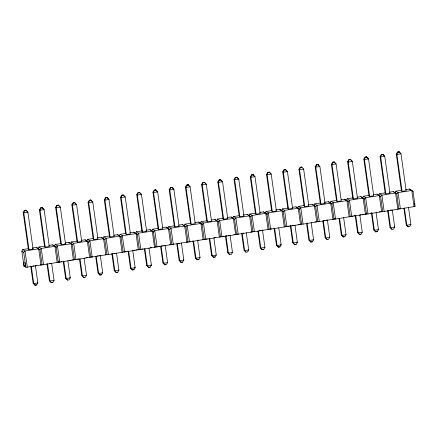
<?xml version="1.0" encoding="UTF-8"?>
<svg xmlns="http://www.w3.org/2000/svg" width="437" height="437" viewBox="0 0 437 437"><rect width="100%" height="100%" fill="white"/><g stroke="black" fill="none" stroke-linecap="round" stroke-linejoin="round"><path stroke-width="0.66" d="M26.149 210.328L24.614 210.568L23.8 212.814L28.984 249.702L33.075 249.063L27.892 212.174L25.914 210.181L24.385 210.421L23.183 212.42L28.367 249.308L28.984 249.702M42.367 207.788L40.838 208.028L40.024 210.273L45.208 247.167L49.294 246.528L44.11 209.634L42.138 207.641L40.603 207.881L39.401 209.88L44.585 246.774L45.208 247.167M58.591 205.253L57.056 205.494L56.242 207.739L61.431 244.627L65.517 243.988L60.333 207.1L58.356 205.106L56.826 205.346L55.625 207.346L60.809 244.234L61.431 244.627M74.809 202.713L73.279 202.954L72.466 205.199L77.649 242.093L81.735 241.453L76.551 204.56L74.58 202.566L73.045 202.806L71.848 204.806L77.032 241.699L77.649 242.093M91.033 200.179L89.498 200.414L88.689 202.664L93.873 239.552L97.959 238.913L92.775 202.025L90.798 200.031L89.268 200.272L88.066 202.271L93.25 239.159L93.873 239.552M107.256 197.639L105.721 197.879L104.907 200.124L110.091 237.018L114.183 236.379L108.993 199.485L107.021 197.491L105.486 197.732L104.29 199.731L109.474 236.625L110.091 237.018M123.474 195.104L121.945 195.339L121.131 197.59L126.315 234.478L130.401 233.839L125.217 196.95L123.245 194.957L121.71 195.192L120.508 197.196L125.692 234.085L126.315 234.478M139.698 192.564L138.163 192.804L137.349 195.049L142.533 231.943L146.624 231.304L141.441 194.41L139.463 192.417L137.934 192.657L136.732 194.656L141.916 231.55L142.533 231.943M155.916 190.029L154.387 190.264L153.573 192.515L158.757 229.403L162.843 228.764L157.659 191.876L155.687 189.882L154.152 190.117L152.95 192.122L158.134 229.01L158.757 229.403M172.14 187.489L170.605 187.73L169.791 189.975L174.98 226.869L179.066 226.229L173.882 189.336L171.905 187.342L170.375 187.582L169.174 189.582L174.358 226.475L174.98 226.869M188.358 184.955L186.828 185.19L186.015 187.44L191.198 224.328L195.284 223.689L190.1 186.801L188.129 184.807L186.594 185.042L185.397 187.047L190.581 223.935L191.198 224.328M204.582 182.415L203.047 182.655L202.238 184.9L207.422 221.794L211.508 221.155L206.324 184.261L204.347 182.267L202.817 182.508L201.615 184.507L206.799 221.401L207.422 221.794M220.805 179.88L219.27 180.115L218.456 182.366L223.64 219.254L227.732 218.615L222.542 181.726L220.57 179.733L219.035 179.968L217.839 181.972L223.023 218.861L223.64 219.254M237.023 177.34L235.494 177.58L234.68 179.826L239.864 216.719L243.95 216.08L238.766 179.186L236.794 177.193L235.259 177.433L234.057 179.432L239.241 216.326L239.864 216.719M253.247 174.805L251.712 175.04L250.898 177.291L256.082 214.179L260.173 213.54L254.99 176.652L253.012 174.658L251.483 174.893L250.281 176.898L255.465 213.786L256.082 214.179M269.465 172.265L267.936 172.506L267.122 174.751L272.306 211.645L276.392 211.005L271.208 174.112L269.236 172.118L267.701 172.358L266.499 174.358L271.683 211.251L272.306 211.645M285.689 169.731L284.154 169.966L283.34 172.216L288.529 209.105L292.615 208.465L287.431 171.577L285.454 169.583L283.924 169.818L282.723 171.823L287.907 208.711L288.529 209.105M301.907 167.191L300.377 167.431L299.563 169.676L304.747 206.57L308.833 205.931L303.649 169.037L301.677 167.043L300.143 167.284L298.941 169.283L304.13 206.177L304.747 206.57M318.131 164.651L316.596 164.891L315.787 167.142L320.971 204.03L325.057 203.391L319.873 166.502L317.896 164.509L316.366 164.744L315.164 166.748L320.348 203.637L320.971 204.03M334.354 162.116L332.819 162.356L332.005 164.602L337.189 201.495L341.281 200.856L336.091 163.962L334.119 161.969L332.584 162.209L331.388 164.208L336.572 201.102L337.189 201.495M350.572 159.576L349.043 159.816L348.229 162.067L353.413 198.955L357.499 198.316L352.315 161.428L350.343 159.429L348.808 159.669L347.606 161.674L352.79 198.562L353.413 198.955M366.796 157.041L365.261 157.282L364.447 159.527L369.631 196.421L373.722 195.781L368.538 158.888L366.561 156.894L365.032 157.134L363.83 159.134L369.014 196.027L369.631 196.421M383.014 154.501L381.485 154.742L380.671 156.992L385.855 193.881L389.941 193.241L384.757 156.353L382.785 154.354L381.25 154.594L380.048 156.599L385.232 193.487L385.855 193.881M399.238 151.967L397.703 152.207L396.889 154.452L402.078 191.346L406.164 190.707L400.98 153.813L399.003 151.819L397.473 152.06L396.272 154.059L401.456 190.953L402.078 191.346M25.477 266.089L23.959 266.155L21.85 251.144L22.751 249.538L28.613 248.62M24.177 266.297L23.603 262.222L25.051 263.134L25.838 267.346L42.061 264.811L39.953 249.8L38.074 248.604L38.975 247.003L44.831 246.086M40.543 264.877L43.531 264.735L58.279 262.271L56.171 247.26L54.292 246.069L55.193 244.463L61.054 243.546M59.361 261.932L58.066 262.134L59.754 262.195L74.503 259.736L72.395 244.725L70.515 243.529L71.417 241.923L77.273 241.011M75.585 259.392L74.285 259.6L75.972 259.66L90.727 257.196L88.613 242.185L86.734 240.995L87.64 239.389L93.496 238.471M90.727 257.196L106.945 254.662L104.836 239.645L102.957 238.455L103.859 236.849L109.714 235.936M105.432 254.727L108.414 254.585L123.168 252.122L121.054 237.111L119.175 235.92L120.082 234.314L125.938 233.396M142.162 230.862L136.3 231.774L135.399 233.38L137.278 234.571L139.387 249.587L124.638 252.045L122.95 251.985M158.38 228.322L152.524 229.239L151.623 230.845L149.967 229.638L146.062 230.25M139.168 249.451L140.861 249.511L171.828 244.512L169.72 229.496L167.841 228.305L168.742 226.699L174.603 225.787M171.828 244.512L188.052 241.972L185.944 226.961L184.064 225.771L184.966 224.165L190.822 223.247M186.539 242.038L189.521 241.896L204.276 239.438L202.162 224.421L200.283 223.231L201.189 221.625L207.045 220.712M202.757 239.503L205.745 239.361L220.494 236.898L218.385 221.887L216.506 220.696L217.407 219.09L223.263 218.172M239.487 215.638L233.631 216.55L232.724 218.156L231.075 216.954L227.169 217.56M220.275 236.761L221.963 236.821L252.936 231.823L250.827 216.812L248.948 215.621L249.849 214.015L255.711 213.098M254.667 231.381L252.717 231.686L254.41 231.747L269.159 229.288L267.051 214.272L265.172 213.081L266.073 211.475L271.929 210.563M268.941 229.146L270.629 229.212L285.377 226.748L283.269 211.737L281.39 210.547L282.291 208.941L288.152 208.023M304.371 205.488L298.515 206.401L297.613 208.007L299.492 209.197L301.601 224.214L286.852 226.672L285.164 226.612M301.383 224.072L303.07 224.137L317.825 221.674L315.711 206.663L313.832 205.472L314.738 203.866L320.594 202.948M317.606 221.537L319.294 221.597L334.043 219.139L331.934 204.123L330.055 202.932L330.956 201.326L336.812 200.414M335.774 218.697L333.824 218.997L335.512 219.063L350.266 216.599L348.152 201.588L346.273 200.397L347.18 198.791L353.036 197.874M350.266 216.599L366.485 214.064L364.376 199.048L362.497 197.857L363.398 196.251L369.26 195.339M364.971 214.13L367.959 213.988L382.708 211.524L380.6 196.513L378.721 195.323L379.622 193.717L385.478 192.799M396.348 193.678L394.939 192.783L395.84 191.177L401.701 190.264M30.721 266.067L33.125 283.187L35.102 285.181L36.632 284.94L37.833 282.941L35.43 265.816M46.945 263.527L49.348 280.647L51.32 282.646L52.855 282.406L54.057 280.401L51.648 263.282M63.256 261.648L65.572 278.112L67.544 280.106L69.079 279.866L70.275 277.866L67.872 260.742M79.479 259.114L81.79 275.572L83.767 277.571L85.297 277.331L86.499 275.326L84.09 258.207M95.698 256.574L98.014 273.038L99.986 275.031L101.521 274.791L102.717 272.792L100.313 255.667M111.828 253.378L114.232 270.498L116.209 272.491L117.739 272.256L118.94 270.252L116.537 253.132M128.046 250.843L130.455 267.963L132.427 269.957L133.962 269.716L135.164 267.717L132.755 250.592M144.363 248.964L146.674 265.423L148.651 267.417L150.181 267.182L151.382 265.177L148.979 248.058M160.581 246.424L162.897 262.888L164.869 264.882L166.404 264.642L167.606 262.642L165.197 245.518M176.805 243.89L179.121 260.348L181.093 262.342L182.628 262.107L183.824 260.102L181.421 242.983M192.935 240.689L195.339 257.814L197.316 259.807L198.846 259.567L200.048 257.568L197.639 240.443M209.154 238.154L211.563 255.274L213.535 257.267L215.07 257.032L216.266 255.028L213.862 237.908M225.47 236.275L227.781 252.739L229.758 254.733L231.288 254.492L232.489 252.493L230.086 235.368M241.688 233.74L244.004 250.199L245.976 252.193L247.511 251.958L248.713 249.953L246.304 232.834M257.912 231.2L260.223 247.664L262.2 249.658L263.73 249.418L264.931 247.418L262.528 230.294M274.043 228.005L276.446 245.124L278.418 247.118L279.953 246.883L281.155 244.878L278.746 227.759M290.261 225.465L292.67 242.59L294.642 244.583L296.177 244.343L297.373 242.344L294.97 225.219M306.577 223.586L308.888 240.05L310.865 242.043L312.395 241.808L313.597 239.804L311.188 222.684M322.796 221.051L325.112 237.515L327.084 239.509L328.619 239.268L329.815 237.269L327.411 220.144M339.019 218.511L341.33 234.975L343.307 236.969L344.837 236.728L346.038 234.729L343.635 217.61M355.237 215.976L357.553 232.44L359.525 234.434L361.06 234.194L362.262 232.194L359.853 215.07M371.368 212.781L373.772 229.9L375.749 231.894L377.278 231.654L378.48 229.654L376.077 212.535M387.679 210.902L389.995 227.366L391.967 229.359L393.502 229.119L394.704 227.12L392.295 209.995M25.838 267.346L23.729 252.335L25.018 250.975L38.685 248.839L39.953 249.8L41.242 248.44L54.909 246.299L56.171 247.26L57.46 245.9L71.127 243.764L72.395 244.725L73.684 243.365L87.351 241.224L88.613 242.185L89.907 240.825L103.574 238.689L104.836 239.645L106.125 238.291L119.793 236.149L121.054 237.111L122.349 235.751L136.016 233.615L137.278 234.571L138.567 233.211L152.234 231.075L153.502 232.036L155.392 246.91L156.692 246.708M400.008 208.646L398.713 208.848L396.818 193.973L398.107 192.613L411.774 190.477L413.041 191.439L415.15 206.45L384.178 211.448L382.49 211.388M23.959 266.155L25.046 265.833M24.499 210.492L26.029 210.252M40.717 207.957L42.252 207.717M56.941 205.417L58.476 205.177M73.165 202.883L74.694 202.642M89.383 200.343L90.918 200.102M105.607 197.803L107.136 197.568M121.825 195.268L123.36 195.028M138.048 192.728L139.578 192.493M154.266 190.193L155.801 189.953M170.49 187.653L172.025 187.418M186.714 185.119L188.243 184.878M202.932 182.579L204.467 182.344M219.155 180.044L220.685 179.804M235.374 177.504L236.909 177.269M251.597 174.969L253.127 174.729M267.815 172.429L269.35 172.194M284.039 169.895L285.574 169.654M300.263 167.355L301.792 167.12M316.481 164.82L318.016 164.58M332.704 162.28L334.234 162.04M348.923 159.745L350.458 159.505M365.146 157.205L366.676 156.965M381.364 154.671L382.899 154.43M397.588 152.131L399.123 151.89M92.775 202.025L88.689 202.664L88.066 202.271M254.99 176.652L250.898 177.291L250.281 176.898M303.649 169.037L299.563 169.676L298.941 169.283M32.513 248.008L36.418 247.402L38.685 248.839L40.98 265.133M48.736 245.474L52.642 244.862L54.909 246.299L57.198 262.593M65.61 242.835L68.86 242.327L71.127 243.764L73.421 260.059M81.178 240.399L85.084 239.787L87.351 241.224L89.64 257.519M97.402 237.859L101.308 237.253L103.574 238.689L105.863 254.984M113.62 235.325L117.526 234.713L119.793 236.149L122.081 252.444M129.844 232.784L133.749 232.178L136.016 233.615L138.305 249.909M162.285 227.71L166.191 227.103L169.72 229.496L171.009 228.136L184.676 226L185.944 226.961L187.233 225.601L200.9 223.465L202.162 224.421L203.456 223.061L217.123 220.925L218.385 221.887L219.674 220.527L233.342 218.391L234.603 219.347L236.499 234.221L237.794 234.019M178.509 225.175L182.409 224.563L184.676 226L186.97 242.295M194.727 222.635L198.633 222.029L200.9 223.465L203.189 239.76M211.601 219.997L214.857 219.489L217.123 220.925L219.412 237.22M243.393 215.026L247.298 214.414L250.827 216.812L252.116 215.452L265.783 213.316L267.051 214.272L268.34 212.912L282.007 210.776L283.269 211.737L284.558 210.377L298.225 208.241L299.492 209.197L300.782 207.837L314.449 205.701L315.711 206.663L317.005 205.303L330.672 203.167L331.934 204.123L333.223 202.763L346.891 200.627L348.152 201.588L349.447 200.228L363.114 198.092L364.376 199.048L365.665 197.688L379.332 195.552L380.6 196.513L381.889 195.153L395.556 193.017L396.818 193.973M259.611 212.486L263.516 211.879L265.783 213.316L268.078 229.611M275.834 209.951L279.74 209.339L282.007 210.776L284.296 227.071M292.058 207.411L295.958 206.805L298.225 208.241L300.519 224.536M308.276 204.877L312.182 204.265L314.449 205.701L316.738 221.996M324.5 202.336L328.406 201.73L330.672 203.167L332.961 219.461M341.368 199.698L344.624 199.19L346.891 200.627L349.179 216.921M356.942 197.262L360.847 196.65L363.114 198.092L365.403 214.387M373.16 194.727L377.065 194.115L379.332 195.552L381.627 211.847M389.383 192.187L393.289 191.575L395.556 193.017L397.845 209.312M405.607 189.653L409.507 189.041L411.774 190.477L414.068 206.772M32.759 266.095L34.059 265.893M35.353 265.685L36.653 265.483M49.627 263.456L50.927 263.249M60.661 261.73L61.956 261.528M69.095 260.408L70.39 260.206M71.69 260.004L72.99 259.802M77.529 259.092L78.829 258.89M85.963 257.77L87.263 257.568M91.153 256.956L92.453 256.754M96.998 256.044L98.292 255.842M99.592 255.64L100.887 255.437M113.866 253.405L115.16 253.203M124.895 251.679L126.195 251.477M133.329 250.363L134.629 250.161M135.923 249.953L137.223 249.751M141.768 249.041L143.063 248.839M150.202 247.724L151.497 247.522M158.636 246.402L159.931 246.2M161.231 245.998L162.531 245.796M163.826 245.589L165.126 245.386M169.665 244.676L170.965 244.474M172.26 244.272L173.56 244.07M178.099 243.36L179.399 243.158M189.134 241.634L190.428 241.432M197.568 240.312L198.862 240.11M206.002 238.995L207.302 238.793M214.436 237.673L215.736 237.471M222.87 236.357L224.17 236.155M225.47 235.947L226.765 235.745M228.065 235.543L229.359 235.341M233.904 234.631L235.199 234.429M242.338 233.309L243.633 233.107M250.772 231.992L252.073 231.79M259.207 230.67L260.507 230.468M261.801 230.266L263.101 230.064M270.241 228.944L271.535 228.742M287.109 226.306L288.404 226.104M289.704 225.902L291.004 225.7M292.298 225.497L293.598 225.29M298.138 224.58L299.438 224.378M306.572 223.263L307.872 223.061M315.011 221.941L318.901 221.335M323.446 220.625L324.74 220.423M326.04 220.215L327.335 220.013M351.343 216.26L352.643 216.058M353.943 215.851L355.237 215.649M359.782 214.938L361.077 214.736M362.377 214.534L363.671 214.332M370.811 213.212L372.106 213.01M379.245 211.896L380.545 211.694M387.679 210.574L388.979 210.372M390.274 210.17L391.574 209.968M54.057 280.401L49.971 281.04L49.348 280.647M86.499 275.326L82.413 275.966L81.79 275.572M200.048 257.568L195.962 258.207L195.339 257.814M216.266 255.028L212.18 255.667L211.563 255.274M346.038 234.729L341.952 235.368L341.33 234.975M362.262 232.194L358.171 232.834L357.553 232.44M34.867 285.033L36.632 284.94M51.091 282.499L52.855 282.406M83.533 277.424L84.554 277.26M99.756 274.884L101.521 274.791M115.974 272.349L117.739 272.256M132.198 269.809L133.962 269.716M148.416 267.269L150.181 267.182M164.64 264.735L165.661 264.576M180.858 262.195L182.628 262.107M197.082 259.66L198.846 259.567M213.813 257.043L215.07 257.032M261.965 249.511L263.73 249.418M278.189 246.971L279.953 246.883M294.407 244.436L296.177 244.343M310.631 241.896L312.395 241.808M343.072 236.821L344.094 236.663M359.296 234.287L361.06 234.194M375.514 231.747L377.278 231.654M403.903 208.362L406.219 224.826L408.191 226.819L409.726 226.579L410.922 224.58L408.519 207.46M396.272 154.059L396.889 154.452L400.98 153.813L399.003 151.819M380.048 156.599L380.671 156.992L384.757 156.353L382.785 154.354M363.83 159.134L364.447 159.527L368.538 158.888L366.561 156.894M411.632 190.543L413.041 191.439M395.84 191.177L398.107 192.613L400.401 208.913M347.606 161.674L348.229 162.067L352.315 161.428L350.343 159.429M389.323 192.848L389.941 193.241M379.622 193.717L381.889 195.153L384.178 211.448M331.388 164.208L332.005 164.602L336.091 163.962L334.119 161.969M319.25 166.109L319.873 166.502L315.787 167.142L315.164 166.748M410.496 224.312L410.922 224.58L406.836 225.219L406.219 224.826M363.398 196.251L365.665 197.688L367.959 213.988M394.278 226.847L394.704 227.12L390.618 227.759L389.995 227.366M347.18 198.791L349.447 200.228L351.736 216.523M378.054 229.387L378.48 229.654L374.394 230.294L373.772 229.9M330.956 201.326L333.223 202.763L335.512 219.063M282.723 171.823L283.34 172.216L287.431 171.577L285.454 169.583M324.434 202.997L325.057 203.391M314.738 203.866L317.005 205.303L319.294 221.597M266.499 174.358L267.122 174.751L271.208 174.112L269.236 172.118M308.216 205.537L308.833 205.931M298.515 206.401L300.782 207.837L303.07 224.137M291.992 208.072L292.615 208.465M329.389 236.996L329.815 237.269L325.729 237.908L325.112 237.515M282.291 208.941L284.558 210.377L286.852 226.672M234.057 179.432L234.68 179.826L238.766 179.186L236.794 177.193M313.171 239.536L313.597 239.804L309.511 240.443L308.888 240.05M266.073 211.475L268.34 212.912L270.629 229.212M217.839 181.972L218.456 182.366L222.542 181.726L220.57 179.733M296.947 242.071L297.373 242.344L293.287 242.983L292.67 242.59M249.849 214.015L252.116 215.452L254.41 231.747M201.615 184.507L202.238 184.9L206.324 184.261L204.347 182.267M280.729 244.611L281.155 244.878L277.069 245.518L276.446 245.124M233.631 216.55L235.898 217.987L249.565 215.851L251.854 232.145M185.397 187.047L186.015 187.44L190.1 186.801L188.129 184.807M231.075 216.954L233.342 218.391L235.63 234.685M233.194 218.456L234.603 219.347L235.898 217.987L238.187 234.287M227.109 218.221L227.732 218.615M264.505 247.145L264.931 247.418L260.845 248.058L260.223 247.664M217.407 219.09L219.674 220.527L221.963 236.821M169.174 189.582L169.791 189.975L173.882 189.336L171.905 187.342M248.287 249.685L248.713 249.953L244.622 250.592L244.004 250.199M201.189 221.625L203.456 223.061L205.745 239.361M152.95 192.122L153.573 192.515L157.659 191.876L155.687 189.882M232.063 252.22L232.489 252.493L228.404 253.132L227.781 252.739M184.966 224.165L187.233 225.601L189.521 241.896M136.732 194.656L137.349 195.049L141.441 194.41L139.463 192.417M168.742 226.699L171.009 228.136L173.303 244.436M120.508 197.196L121.131 197.59L125.217 196.95L123.584 195.355M152.524 229.239L154.791 230.676L168.458 228.54L170.747 244.835M104.29 199.731L104.907 200.124L108.993 199.485L107.021 197.491M149.967 229.638L152.234 231.075L154.529 247.369M152.092 231.14L153.502 232.036L154.791 230.676L157.08 246.971M146.002 230.911L146.624 231.304M183.398 259.835L183.824 260.102L179.738 260.742L179.121 260.348M136.3 231.774L138.567 233.211L140.861 249.511M75.934 204.166L76.551 204.56L72.466 205.199L71.848 204.806M167.18 262.369L167.606 262.642L163.52 263.282L162.897 262.888M120.082 234.314L122.349 235.751L124.638 252.045M59.711 206.706L60.333 207.1L56.242 207.739L55.625 207.346M150.956 264.909L151.382 265.177L147.296 265.816L146.674 265.423M103.859 236.849L106.125 238.291L108.414 254.585M134.738 267.444L135.164 267.717L131.073 268.356L130.455 267.963M87.64 239.389L89.907 240.825L92.196 257.12M39.401 209.88L40.024 210.273L44.11 209.634L42.138 207.641M118.514 269.984L118.94 270.252L114.855 270.891L114.232 270.498M71.417 241.923L73.684 243.365L75.972 259.66M23.183 212.42L23.8 212.814L27.892 212.174L25.914 210.181M64.894 243.595L65.517 243.988M102.291 272.519L102.717 272.792L98.631 273.431L98.014 273.038M55.193 244.463L57.46 245.9L59.754 262.195M38.975 247.003L41.242 248.44L43.531 264.735M32.453 248.669L33.075 249.063M69.849 277.593L70.275 277.866L66.189 278.506L65.572 278.112M22.751 249.538L25.018 250.975L27.312 267.269M21.85 251.144L23.729 252.335M37.407 282.668L37.833 282.941L33.747 283.58L33.125 283.187M409.507 189.041L411.162 190.248M393.289 191.575L394.939 192.783M377.065 194.115L378.721 195.323M360.847 196.65L362.497 197.857M344.624 199.19L346.273 200.397M328.406 201.73L330.055 202.932M312.182 204.265L313.832 205.472M295.958 206.805L297.062 207.608M279.74 209.339L281.39 210.547M263.516 211.879L265.172 213.081M247.298 214.414L248.948 215.621M214.857 219.489L216.506 220.696M198.633 222.029L200.283 223.231M182.409 224.563L184.064 225.771M166.191 227.103L167.841 228.305M133.749 232.178L134.847 232.981M117.526 234.713L119.175 235.92M101.308 237.253L102.957 238.455M85.084 239.787L86.734 240.995M68.86 242.327L70.515 243.529M52.642 244.862L54.292 246.069M36.418 247.402L38.074 248.604M408.191 226.819L406.836 225.219L404.433 208.099M391.967 229.359L390.618 227.759L388.209 210.634M375.749 231.894L374.394 230.294L371.985 213.174M317.896 164.509L318.573 165.306M359.525 234.434L358.171 232.834L355.767 215.709M343.307 236.969L341.952 235.368L339.544 218.249M327.084 239.509L325.729 237.908L323.325 220.783M310.865 242.043L309.511 240.443L307.102 223.323M253.012 174.658L254.367 176.258M294.642 244.583L293.287 242.983L290.884 225.858M278.418 247.118L277.069 245.518L274.66 228.398M262.2 249.658L260.845 248.058L258.436 230.933M245.976 252.193L244.622 250.592L242.218 233.473M229.758 254.733L228.404 253.132L225.995 236.007M213.535 257.267L212.18 255.667L209.776 238.547M197.316 259.807L195.962 258.207L193.553 241.082M181.093 262.342L179.738 260.742L177.335 243.622M164.869 264.882L163.52 263.282L161.111 246.157M148.651 267.417L147.296 265.816L144.887 248.697M90.798 200.031L91.814 201.233M132.427 269.957L131.073 268.356L128.669 251.231M74.58 202.566L75.596 203.768M116.209 272.491L114.855 270.891L112.446 253.771M58.356 205.106L59.033 205.903M99.986 275.031L98.631 273.431L96.227 256.306M83.767 277.571L82.413 275.966L80.004 258.846M67.544 280.106L66.189 278.506L63.786 261.381M51.32 282.646L49.971 281.04L47.562 263.921M35.102 285.181L33.747 283.58L31.338 266.461M414.522 203.402L414.768 205.15"/></g></svg>
